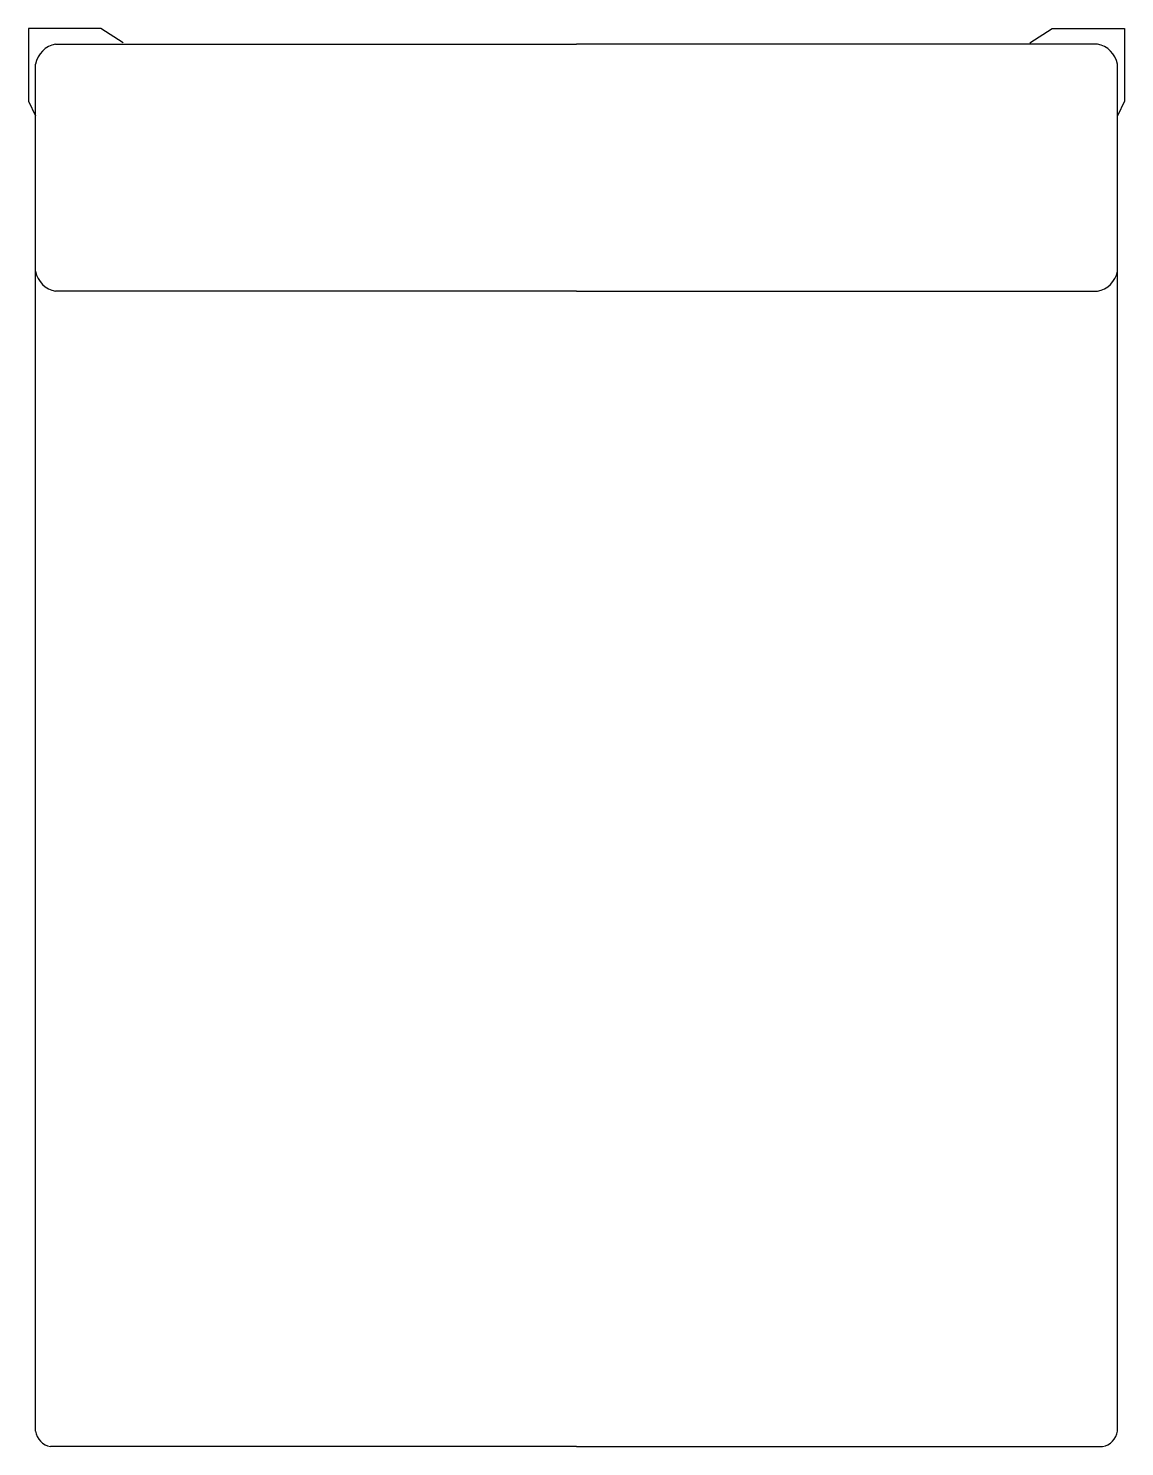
# Model space of a CAD drawing. Extents: x 1173.9 to 1213.4, y -1594.3 to -1543.2.
import ezdxf

# ---------------------------------------------------------------- set-up
doc = ezdxf.new("R2010")
doc.units = 0
doc.layers.get('0').update_dxf_attribs({"linetype": 'CONTINUOUS'})

# ---------------------------------------------------------------- blocks, each defined once
blk = doc.blocks.new('A$C326B0231')
at = {"color": 7}
for q in [(-21.589, 77.168), (15.967, 77.168)]:
    blk.add_line((-2.811, 77.168), q, dxfattribs=at)
for points in [[(-19.157, 86.119), (-19.958, 86.642), (-22.573, 86.642), (-22.573, 84.019), (-22.311, 83.496)], [(13.535, 86.119), (14.336, 86.642), (16.95, 86.642), (16.95, 84.019), (16.689, 83.496)], [(-21.589, 86.072), (-2.811, 86.072)], [(15.967, 86.072), (-2.811, 86.072)], [(-22.311, 36.092), (-22.311, 85.353)], [(16.689, 36.092), (16.689, 85.353)], [(-2.811, 35.533), (-21.775, 35.533)], [(-2.811, 35.533), (16.153, 35.533)]]:
    blk.add_lwpolyline(points, dxfattribs=at)
for centre, radius, start, end in [((-21.43, 85.19), 0.896, 100.2248, 169.5154), ((15.808, 85.19), 0.896, 10.4846, 79.7752), ((-21.43, 78.05), 0.896, 190.4846, 259.7752), ((15.808, 78.05), 0.896, 280.2248, 349.5154), ((-21.656, 36.184), 0.661, 187.9857, 259.6054), ((16.034, 36.184), 0.661, 280.3946, 352.0143)]:
    blk.add_arc(centre, radius, start, end, dxfattribs=at)

msp = doc.modelspace()

# ---------------------------------------------------------------- block references
at = {"color": 7}
msp.add_blockref('A$C326B0231', (1196.46, -1629.821), dxfattribs=at)

doc.saveas('drawing.dxf')
